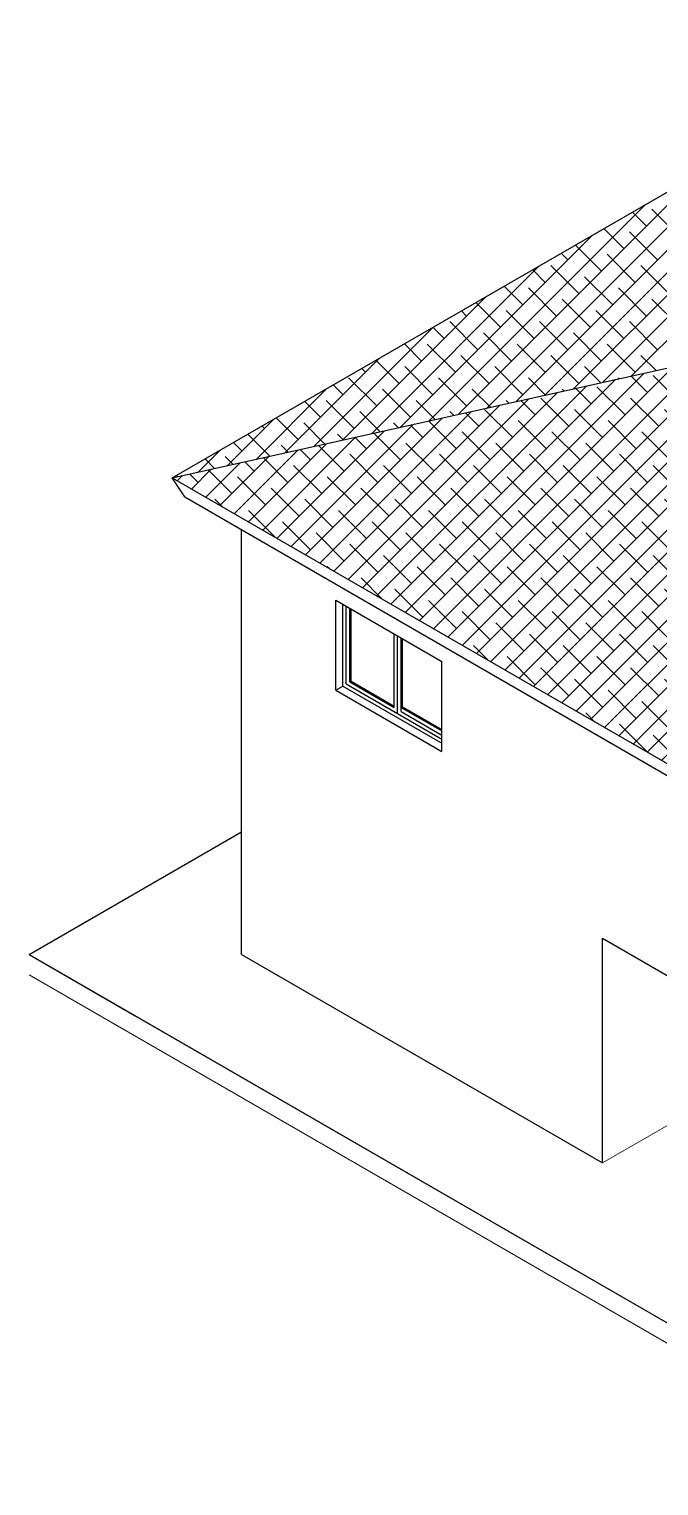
# Model space of a CAD drawing. Header units: millimetres. Extents: x 2491 to 2548.8, y 1338.3 to 1412.1.
# Drawn here: x 2492.31 to 2496.89, y 1346.39 to 1356.97 of the extents above; entities that cross this region are included whole.
import ezdxf

# ---------------------------------------------------------------- set-up
doc = ezdxf.new("R2010")
doc.units = ezdxf.units.MM
doc.layers.add('COPERTURA - roof', color=25, linetype='Continuous')
doc.layers.add('VETRATE sezioni - windows sections', color=171, linetype='Continuous')
doc.layers.add('PROIEZIONI - projections', color=145, linetype='Continuous', lineweight=13)
doc.layers.add('PROIEZIONI finissime - fine lines', color=251, linetype='Continuous', lineweight=9)

msp = doc.modelspace()

# ---------------------------------------------------------------- hatches: boundary and pattern name
at = {"layer": 'COPERTURA - roof'}
h = msp.add_hatch(dxfattribs=at)
h.set_pattern_fill('ANSI38', color=256, scale=0.036349, style=0)
h.set_pattern_definition([(45, (680.58938, 377.0237), (-0.081605686, 0.081605686), []), (135, (680.58938, 377.0237), (-0.244817058, 0.081605686), [0.28851967, -0.173111802])])
h.paths.add_polyline_path([(2497.859, 1354.712), (2493.354, 1353.713), (2497.859, 1351.112)])

# ---------------------------------------------------------------- linework, layer by layer
for p, q in [((2496.478, 1354.406), (2498.994, 1356.922)), ((2496.268, 1354.359), (2498.722, 1356.812)), ((2496.688, 1354.452), (2498.981, 1356.746)), ((2496.059, 1354.313), (2498.335, 1356.59)), ((2495.849, 1354.266), (2497.949, 1356.367)), ((2495.639, 1354.22), (2497.563, 1356.144)), ((2495.43, 1354.173), (2497.177, 1355.921)), ((2495.22, 1354.127), (2496.791, 1355.698)), ((2496.798, 1355.541), (2496.696, 1355.643)), ((2497.042, 1355.46), (2496.838, 1355.664)), ((2496.634, 1355.378), (2496.489, 1355.523)), ((2496.879, 1355.297), (2496.675, 1355.501)), ((2495.01, 1354.08), (2496.405, 1355.475)), ((2496.471, 1355.215), (2496.282, 1355.404)), ((2496.39, 1355.46), (2496.386, 1355.464)), ((2496.226, 1355.297), (2496.179, 1355.344)), ((2496.716, 1355.133), (2496.512, 1355.337)), ((2494.801, 1354.034), (2496.018, 1355.252)), ((2496.063, 1355.133), (2495.972, 1355.225)), ((2496.308, 1355.052), (2496.104, 1355.256)), ((2496.961, 1355.052), (2496.757, 1355.256)), ((2495.9, 1354.97), (2495.765, 1355.105)), ((2496.145, 1354.888), (2495.941, 1355.093)), ((2496.553, 1354.97), (2496.349, 1355.174)), ((2496.798, 1354.888), (2496.594, 1355.093)), ((2494.591, 1353.988), (2495.632, 1355.029)), ((2495.737, 1354.807), (2495.558, 1354.986)), ((2496.39, 1354.807), (2496.186, 1355.011)), ((2497.042, 1354.807), (2496.838, 1355.011)), ((2495.492, 1354.888), (2495.454, 1354.926)), ((2495.982, 1354.725), (2495.778, 1354.929)), ((2496.634, 1354.725), (2496.43, 1354.929)), ((2494.381, 1353.941), (2495.246, 1354.806)), ((2495.329, 1354.725), (2495.247, 1354.807)), ((2495.574, 1354.644), (2495.369, 1354.848)), ((2495.818, 1354.562), (2495.614, 1354.766)), ((2496.226, 1354.644), (2496.022, 1354.848)), ((2496.471, 1354.562), (2496.267, 1354.766)), ((2496.879, 1354.644), (2496.675, 1354.848)), ((2495.165, 1354.562), (2495.04, 1354.687)), ((2495.41, 1354.48), (2495.206, 1354.684)), ((2496.063, 1354.48), (2495.859, 1354.684)), ((2496.716, 1354.48), (2496.512, 1354.684)), ((2494.172, 1353.895), (2494.86, 1354.583)), ((2495.002, 1354.399), (2494.833, 1354.568)), ((2495.655, 1354.399), (2495.451, 1354.603)), ((2496.308, 1354.399), (2496.104, 1354.603)), ((2496.868, 1354.492), (2496.757, 1354.603)), ((2494.839, 1354.236), (2494.635, 1354.44)), ((2494.757, 1354.48), (2494.73, 1354.508)), ((2495.247, 1354.317), (2495.043, 1354.521)), ((2495.492, 1354.236), (2495.288, 1354.44)), ((2495.9, 1354.317), (2495.696, 1354.521)), ((2496.066, 1354.314), (2495.941, 1354.44)), ((2496.467, 1354.403), (2496.349, 1354.521)), ((2496.6, 1354.433), (2496.594, 1354.44)), ((2493.962, 1353.848), (2494.474, 1354.36)), ((2494.594, 1354.317), (2494.523, 1354.388)), ((2495.084, 1354.154), (2494.88, 1354.358)), ((2495.665, 1354.226), (2495.533, 1354.358)), ((2496.2, 1354.344), (2496.186, 1354.358)), ((2494.431, 1354.154), (2494.316, 1354.269)), ((2494.676, 1354.072), (2494.472, 1354.276)), ((2495.264, 1354.137), (2495.125, 1354.276)), ((2495.799, 1354.255), (2495.778, 1354.276)), ((2493.752, 1353.802), (2494.088, 1354.137)), ((2494.268, 1353.991), (2494.109, 1354.149)), ((2494.864, 1354.048), (2494.717, 1354.195)), ((2495.398, 1354.166), (2495.369, 1354.195)), ((2494.062, 1353.87), (2493.902, 1354.03)), ((2494.023, 1354.072), (2494.006, 1354.09)), ((2494.463, 1353.959), (2494.309, 1354.113)), ((2494.596, 1353.989), (2494.553, 1354.032)), ((2494.997, 1354.078), (2494.961, 1354.113)), ((2493.543, 1353.755), (2493.701, 1353.914)), ((2493.86, 1353.909), (2493.799, 1353.97)), ((2494.196, 1353.9), (2494.145, 1353.95)), ((2493.661, 1353.781), (2493.592, 1353.851)), ((2493.795, 1353.811), (2493.737, 1353.868)), ((2493.394, 1353.722), (2493.385, 1353.731))]:
    msp.add_line(p, q, dxfattribs=at)
at = {"layer": 'PROIEZIONI - projections', "linetype": 'Continuous', "lineweight": -3}
for p, q in [((2493.354, 1353.713), (2498.998, 1356.972)), ((2493.354, 1353.713), (2497.859, 1354.712)), ((2493.354, 1353.713), (2497.859, 1351.112)), ((2493.446, 1353.575), (2493.354, 1353.713)), ((2493.446, 1353.575), (2497.859, 1351.027)), ((2493.856, 1350.253), (2493.856, 1353.338)), ((2494.541, 1352.172), (2494.541, 1352.825)), ((2494.541, 1352.825), (2495.312, 1352.38)), ((2494.644, 1352.766), (2494.901, 1352.617)), ((2495.312, 1351.727), (2495.312, 1352.38)), ((2494.541, 1352.172), (2494.592, 1352.202)), ((2494.541, 1352.172), (2495.312, 1351.727)), ((2496.478, 1348.739), (2496.478, 1350.371)), ((2496.478, 1350.371), (2497.712, 1349.659)), ((2493.856, 1350.253), (2496.478, 1348.739))]:
    msp.add_line(p, q, dxfattribs=at)
at = {"layer": 'PROIEZIONI - projections'}
msp.add_line((2496.992, 1349.036), (2496.478, 1348.739), dxfattribs=at)
at = {"layer": 'PROIEZIONI finissime - fine lines', "linetype": 'Continuous', "lineweight": -3}
for p, q in [((2494.592, 1352.232), (2494.592, 1352.796)), ((2494.618, 1352.246), (2494.618, 1352.781)), ((2494.644, 1352.232), (2494.644, 1352.766)), ((2494.965, 1352.046), (2494.965, 1352.58)), ((2494.991, 1352.002), (2494.991, 1352.566)), ((2495.016, 1352.046), (2495.016, 1352.551)), ((2494.592, 1352.202), (2494.592, 1352.232)), ((2494.618, 1352.217), (2494.618, 1352.246)), ((2494.618, 1352.217), (2494.991, 1352.002)), ((2494.644, 1352.232), (2494.653, 1352.237)), ((2494.644, 1352.232), (2494.965, 1352.046)), ((2494.592, 1352.202), (2495.312, 1351.786)), ((2495.016, 1352.046), (2495.026, 1352.051)), ((2495.016, 1352.016), (2495.016, 1352.046)), ((2495.016, 1352.046), (2495.312, 1351.876)), ((2495.016, 1352.016), (2495.312, 1351.846)), ((2494.991, 1352.002), (2495.312, 1351.816)), ((2492.314, 1350.253), (2493.856, 1351.143)), ((2492.314, 1350.253), (2498.74, 1346.543)), ((2492.314, 1350.253), (2493.085, 1349.807)), ((2493.085, 1349.807), (2498.74, 1346.543))]:
    msp.add_line(p, q, dxfattribs=at)
at = {"layer": 'PROIEZIONI finissime - fine lines'}
msp.add_line((2498.74, 1346.394), (2492.314, 1350.104), dxfattribs=at)
at = {"layer": 'VETRATE sezioni - windows sections'}
for p, q in [((2494.653, 1352.237), (2494.653, 1352.761)), ((2495.026, 1352.051), (2495.026, 1352.545)), ((2494.653, 1352.237), (2494.965, 1352.057)), ((2495.026, 1352.051), (2495.312, 1351.886))]:
    msp.add_line(p, q, dxfattribs=at)

doc.saveas('drawing.dxf')
